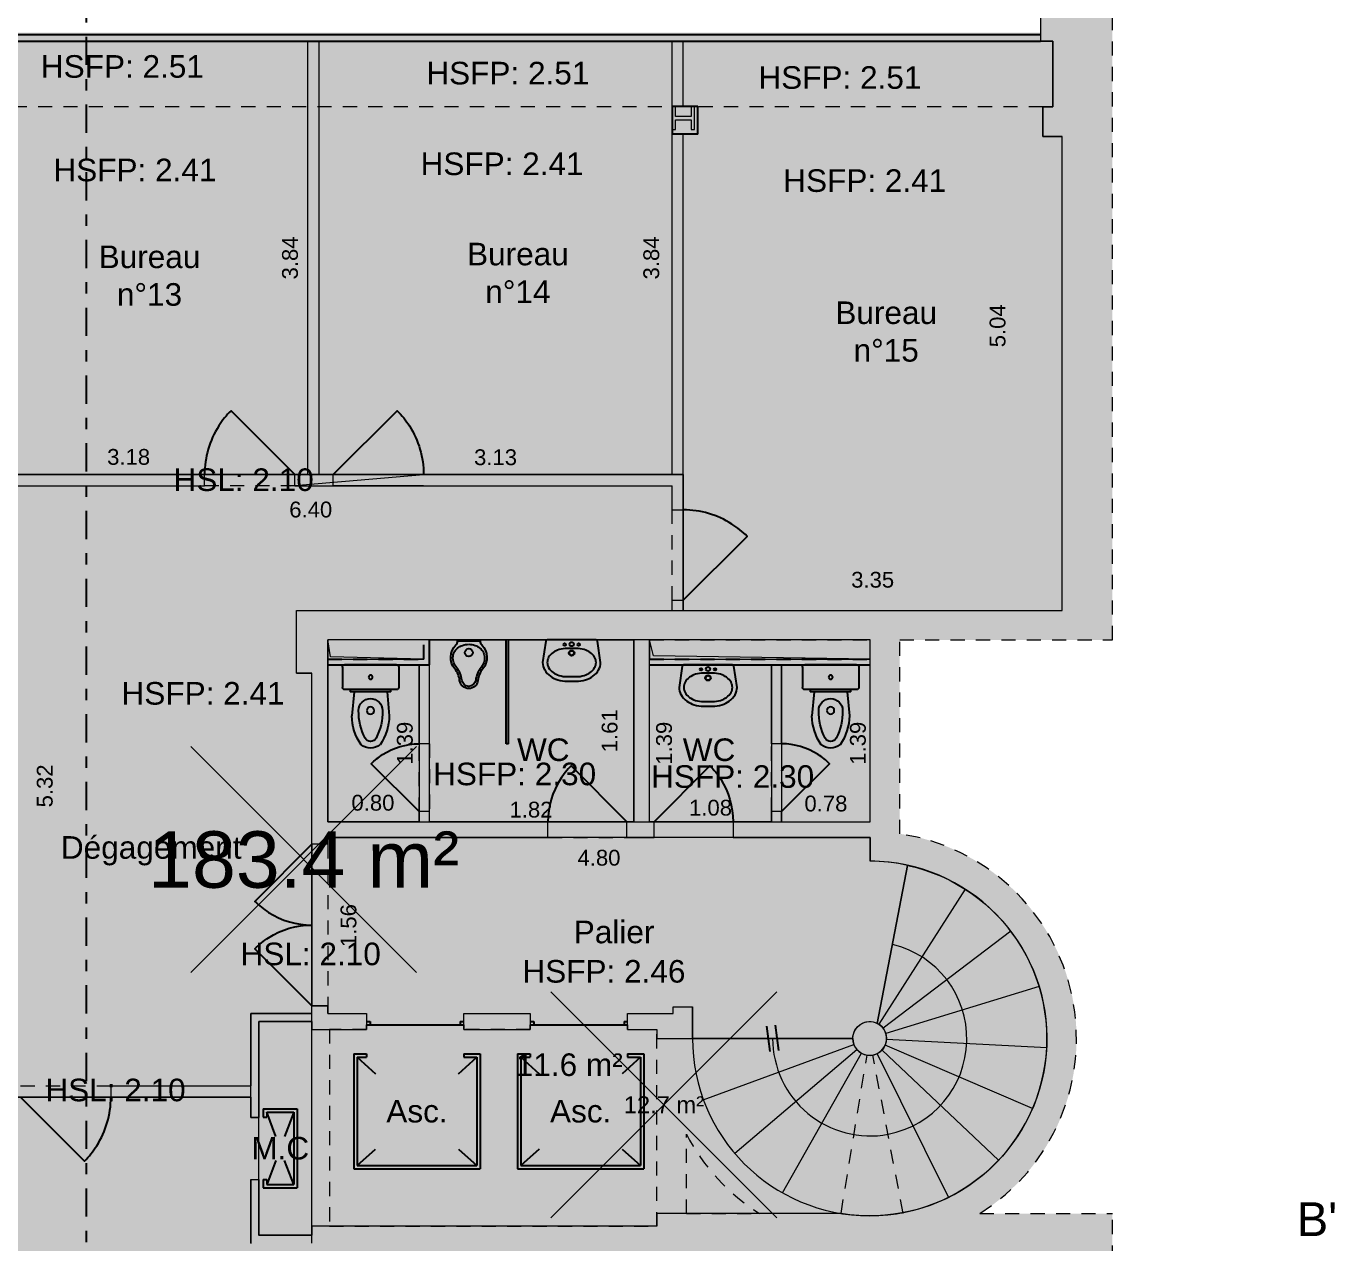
# Model space of a CAD drawing. Header units: metres. Extents: x 96 to 269, y -128 to -61.
# Drawn here: x 119.39 to 130.98, y -81.26 to -70.48 of the extents above; entities that cross this region are included whole.
import ezdxf
from ezdxf.enums import TextEntityAlignment as Align

# ---------------------------------------------------------------- set-up
doc = ezdxf.new("R2010")
doc.units = ezdxf.units.M
doc.header["$PDMODE"] = 3
doc.header["$PDSIZE"] = -2
for name, pattern in [('AXES', [2, 1.25, -0.25, 0.25, -0.25]), ('CACHE2', [0.1875, 0.125, -0.0625]), ('TIRETPT2', [0.5, 0.25, -0.125, 0, -0.125])]:
    doc.linetypes.add(name, pattern=pattern)
doc.layers.get('0').update_dxf_attribs({"color": 253, "linetype": 'CONTINUOUS'})
doc.layers.get('Defpoints').update_dxf_attribs({"color": 253, "linetype": 'CONTINUOUS'})
for name, color, linetype in [('GEX_BAT_cloison', 253, 'CONTINUOUS'), ('GEX_BAT_cloison_vitree', 253, 'CONTINUOUS'), ('GEX_BAT_coffrage', 253, 'CONTINUOUS'), ('GEX_BAT_escalier_rampe', 253, 'CONTINUOUS'), ('GEX_BAT_faux_plafond', 253, 'CACHE2'), ('GEX_BAT_fenetre', 253, 'CONTINUOUS'), ('GEX_BAT_gaine_tremie', 253, 'CONTINUOUS'), ('GEX_BAT_linteau_cloison', 253, 'CACHE2'), ('GEX_BAT_linteau_mur', 253, 'CACHE2'), ('GEX_BAT_mur', 253, 'CONTINUOUS'), ('GEX_BAT_tremie', 253, 'CONTINUOUS'), ('GEX_EDS_rdv_sanitaires', 253, 'CONTINUOUS'), ('GEX_EDS_sdp_1-SDP', 253, 'AXES'), ('GEX_EDS_sdp_2-tremie', 253, 'CONTINUOUS'), ('GEX_EDS_sdp__Ajout', 172, 'CONTINUOUS'), ('GEX_EDS_sdp__Modication', 92, 'CONTINUOUS'), ('GEX_EDS_sdp__Suppression', 10, 'CONTINUOUS'), ('GEX_EDS_SU_bureau', 253, 'CONTINUOUS'), ('GEX_EDS_SU_palier', 253, 'CONTINUOUS'), ('GEX_EDS_SU_sanitaires', 253, 'CONTINUOUS'), ('GEX_EQU_ascenseur', 253, 'CONTINUOUS'), ('GEX_EQU_sanitaire', 253, 'CONTINUOUS'), ('GEX_HAB_sanitaire', 253, 'CONTINUOUS'), ('GEX_MEP_mur_pochage', 253, 'CONTINUOUS'), ('GEX_MEP_ouvrant_porte', 253, 'CONTINUOUS'), ('GEX_MEP_trait_de_coupe', 253, 'TIRETPT2'), ('GEX_MEP_txt_cot_plani', 253, 'CONTINUOUS'), ('GEX_MEP_txt_design_commun', 253, 'CONTINUOUS'), ('GEX_MEP_txt_designation', 253, 'CONTINUOUS')]:
    doc.layers.add(name, color=color, linetype=linetype)
doc.styles.add('G100TXT-cote', font='swissl.ttf')
doc.styles.add('G100TXT-droit', font='swissl.ttf', dxfattribs={"height": 0.2})
doc.styles.add('G100TXT-italic', font='swissli.ttf')
doc.styles.add('SURF', font='swissl.ttf')
doc.dimstyles.new('G100COT-libre', dxfattribs={"dimtxt": 0.14, "dimasz": 0.18, "dimexe": 0.18, "dimexo": 0.2, "dimgap": 0.09, "dimtad": 0, "dimzin": 0, "dimdsep": 46, "dimtxsty": 'G100TXT-cote', "dimblk1": 'OBLIQUE', "dimblk2": 'OBLIQUE', "dimsah": 1, "dimcen": 0.09, "dimse1": 1, "dimse2": 1, "dimsd1": 1, "dimsd2": 1, "dimclrd": 252, "dimaunit": 2, "dimadec": 3, "dimazin": 0, "dimtfac": 1, "dimtix": 1, "dimtofl": 0, "dimtmove": 0, "dimatfit": 3, "dimldrblk": 'OBLIQUE', "dimfxl": 0.18, "dimtolj": 1, "dimtzin": 0, "dimarcsym": 0})

# ---------------------------------------------------------------- blocks, each defined once
blk = doc.blocks.new('Lav_anc_1v')
at = {"layer": 'GEX_HAB_sanitaire'}
for points in [[(0.267, -0.014, 0.371491), (0.251, 0), (-0.251, 0, 0.371491), (-0.267, -0.014), (-0.3, -0.234, 0.13052), (-0.28, -0.31, 0.001378), (-0.279, -0.311, 0.106642), (-0.22, -0.376, 0.083438), (-0.142, -0.414, 0.072173), (-0.048, -0.428), (0.048, -0.428, 0.072173), (0.142, -0.414, 0.083438), (0.22, -0.376, 0.106642), (0.279, -0.311, 0.131922), (0.3, -0.234)], [(0.129, -0.099, 0.072173), (0.048, -0.088), (-0.048, -0.088, 0.072173), (-0.129, -0.099, 0.083438), (-0.192, -0.13, 0.106642), (-0.238, -0.18, 0.131922), (-0.252, -0.234, 0.131922), (-0.238, -0.287, 0.106642), (-0.192, -0.337, 0.083438), (-0.129, -0.368, 0.072173), (-0.048, -0.38), (0.048, -0.38, 0.072173), (0.129, -0.368, 0.083439), (0.192, -0.337, 0.106641), (0.238, -0.287, 0.131922), (0.252, -0.234, 0.131922), (0.238, -0.18, 0.106642), (0.192, -0.13, 0.083438)], [(-0.085, -0.048, -1), (-0.059, -0.048, -1)], [(0.028, -0.136, -1), (-0.028, -0.136, -1)], [(0.024, -0.136, -1), (-0.024, -0.136, -1)], [(-0.022, -0.044, -1), (0.022, -0.044, -1)], [(0.059, -0.048, -1), (0.085, -0.048, -1)]]:
    blk.add_lwpolyline(points, format="xyb", close=True, dxfattribs=at)
blk = doc.blocks.new('WC_anc')
at = {"layer": 'GEX_HAB_sanitaire'}
for p, q in [((-0.23, 0), (0.23, 0)), ((-0.25, -0.02), (-0.25, -0.2)), ((0.25, -0.02), (0.25, -0.2)), ((-0.23, -0.22), (0.23, -0.22)), ((-0.18, -0.24), (-0.18, -0.22)), ((0.18, -0.22), (0.18, -0.24)), ((-0.18, -0.24), (0.18, -0.24)), ((-0.146, -0.24), (-0.166, -0.451)), ((0.146, -0.24), (0.166, -0.451))]:
    blk.add_line(p, q, dxfattribs=at)
for centre, radius in [((0, -0.11), 0.0181), ((0, -0.406), 0.0326)]:
    blk.add_circle(centre, radius, dxfattribs=at)
for centre, radius, start, end in [((-0.23, -0.02), 0.02, 90, 180), ((0.23, -0.02), 0.02, 0, 90), ((-0.23, -0.2), 0.02, 180, 270), ((0.23, -0.2), 0.02, 270, 0), ((0, -0.406), 0.106, 0, 180), ((0.298, -0.445), 0.464, 180.7835, 214.5961), ((0.41, -0.414), 0.516, 179.1272, 207.1953), ((-0.41, -0.414), 0.516, 332.8047, 0.8728), ((-0.298, -0.445), 0.464, 325.4039, 359.2165), ((0, -0.624), 0.0552, 207.1953, 332.8047), ((0.002, -0.605), 0.134, 230.3854, 269.1264), ((-0.002, -0.605), 0.134, 270.8736, 309.6146)]:
    blk.add_arc(centre, radius, start, end, dxfattribs=at)
blk = doc.blocks.new('*D9')
at = {"layer": 'Defpoints', "color": 0, "lineweight": 0}
for p in [(121.888, -74.3), (118.713, -74.455), (121.888, -74.455)]:
    blk.add_point(p, dxfattribs=at)
at = {"layer": 'GEX_MEP_txt_cot_plani', "color": 0, "insert": (120.3, -74.3), "char_height": 0.14, "attachment_point": 5, "style": 'G100TXT-cote'}
blk.add_mtext('\\A1;3.18', dxfattribs=at)
blk = doc.blocks.new('_OBLIQUE')
at = {"color": 0, "linetype": 'ByBlock'}
blk.add_line((-0.5, -0.5), (0.5, 0.5), dxfattribs=at)
blk = doc.blocks.new('*D10')
at = {"layer": 'Defpoints', "color": 0, "lineweight": 0}
for p in [(125.113, -74.303), (121.988, -74.455), (125.113, -74.455)]:
    blk.add_point(p, dxfattribs=at)
at = {"layer": 'GEX_MEP_txt_cot_plani', "color": 0, "insert": (123.55, -74.303), "char_height": 0.14, "attachment_point": 5, "style": 'G100TXT-cote'}
blk.add_mtext('\\A1;3.13', dxfattribs=at)
blk = doc.blocks.new('*D11')
at = {"layer": 'Defpoints', "color": 0, "lineweight": 0}
for p in [(124.93, -70.618), (125.113, -70.618), (125.113, -74.455)]:
    blk.add_point(p, dxfattribs=at)
at = {"layer": 'GEX_MEP_txt_cot_plani', "color": 0, "insert": (124.93, -72.537), "char_height": 0.14, "attachment_point": 5, "rotation": 90, "style": 'G100TXT-cote'}
blk.add_mtext('\\A1;3.84', dxfattribs=at)
blk = doc.blocks.new('*D12')
at = {"layer": 'Defpoints', "color": 0, "lineweight": 0}
for p in [(121.73, -70.618), (121.888, -70.618), (121.888, -74.455)]:
    blk.add_point(p, dxfattribs=at)
at = {"layer": 'GEX_MEP_txt_cot_plani', "color": 0, "insert": (121.73, -72.537), "char_height": 0.14, "attachment_point": 5, "rotation": 90, "style": 'G100TXT-cote'}
blk.add_mtext('\\A1;3.84', dxfattribs=at)
blk = doc.blocks.new('*D13')
at = {"layer": 'Defpoints', "color": 0, "lineweight": 0}
for p in [(128.568, -75.388), (125.213, -75.658), (128.568, -75.658)]:
    blk.add_point(p, dxfattribs=at)
at = {"layer": 'GEX_MEP_txt_cot_plani', "color": 0, "insert": (126.89, -75.388), "char_height": 0.14, "attachment_point": 5, "style": 'G100TXT-cote'}
blk.add_mtext('\\A1;3.35', dxfattribs=at)
blk = doc.blocks.new('*D14')
at = {"layer": 'Defpoints', "color": 0, "lineweight": 0}
for p in [(127.997, -70.618), (128.485, -70.618), (128.568, -75.658)]:
    blk.add_point(p, dxfattribs=at)
at = {"layer": 'GEX_MEP_txt_cot_plani', "color": 0, "insert": (127.997, -73.138), "char_height": 0.14, "attachment_point": 5, "rotation": 90, "style": 'G100TXT-cote'}
blk.add_mtext('\\A1;5.04', dxfattribs=at)
blk = doc.blocks.new('*D17')
at = {"layer": 'Defpoints', "color": 0, "lineweight": 0}
for p in [(118.713, -74.555), (125.113, -74.555), (125.113, -74.766)]:
    blk.add_point(p, dxfattribs=at)
at = {"layer": 'GEX_MEP_txt_cot_plani', "color": 0, "insert": (121.913, -74.766), "char_height": 0.14, "attachment_point": 5, "style": 'G100TXT-cote'}
blk.add_mtext('\\A1;6.40', dxfattribs=at)
blk = doc.blocks.new('*D18')
at = {"layer": 'Defpoints', "color": 0, "lineweight": 0}
for p in [(119.431, -74.555), (119.558, -74.555), (119.431, -79.87)]:
    blk.add_point(p, dxfattribs=at)
at = {"layer": 'GEX_MEP_txt_cot_plani', "color": 0, "insert": (119.558, -77.213), "char_height": 0.14, "attachment_point": 5, "rotation": 90, "style": 'G100TXT-cote'}
blk.add_mtext('\\A1;5.32', dxfattribs=at)
blk = doc.blocks.new('*D19')
at = {"layer": 'Defpoints', "color": 0, "lineweight": 0}
for p in [(122.864, -77.363), (122.064, -77.53), (122.864, -77.53)]:
    blk.add_point(p, dxfattribs=at)
at = {"layer": 'GEX_MEP_txt_cot_plani', "color": 0, "insert": (122.464, -77.363), "char_height": 0.14, "attachment_point": 5, "style": 'G100TXT-cote'}
blk.add_mtext('\\A1;0.80', dxfattribs=at)
blk = doc.blocks.new('*D20')
at = {"layer": 'Defpoints', "color": 0, "lineweight": 0}
for p in [(122.747, -76.14), (122.864, -76.14), (122.864, -77.53)]:
    blk.add_point(p, dxfattribs=at)
at = {"layer": 'GEX_MEP_txt_cot_plani', "color": 0, "insert": (122.747, -76.835), "char_height": 0.14, "attachment_point": 5, "rotation": 90, "style": 'G100TXT-cote'}
blk.add_mtext('\\A1;1.39', dxfattribs=at)
blk = doc.blocks.new('*D21')
at = {"layer": 'Defpoints', "color": 0, "lineweight": 0}
for p in [(124.774, -77.424), (122.954, -77.53), (124.774, -77.53)]:
    blk.add_point(p, dxfattribs=at)
at = {"layer": 'GEX_MEP_txt_cot_plani', "color": 0, "insert": (123.864, -77.424), "char_height": 0.14, "attachment_point": 5, "style": 'G100TXT-cote'}
blk.add_mtext('\\A1;1.82', dxfattribs=at)
blk = doc.blocks.new('*D22')
at = {"layer": 'Defpoints', "color": 0, "lineweight": 0}
for p in [(124.561, -75.92), (124.774, -75.92), (124.774, -77.53)]:
    blk.add_point(p, dxfattribs=at)
at = {"layer": 'GEX_MEP_txt_cot_plani', "color": 0, "insert": (124.561, -76.725), "char_height": 0.14, "attachment_point": 5, "rotation": 90, "style": 'G100TXT-cote'}
blk.add_mtext('\\A1;1.61', dxfattribs=at)
blk = doc.blocks.new('*D23')
at = {"layer": 'Defpoints', "color": 0, "lineweight": 0}
for p in [(125.994, -77.407), (124.914, -77.53), (125.994, -77.53)]:
    blk.add_point(p, dxfattribs=at)
at = {"layer": 'GEX_MEP_txt_cot_plani', "color": 0, "insert": (125.454, -77.407), "char_height": 0.14, "attachment_point": 5, "style": 'G100TXT-cote'}
blk.add_mtext('\\A1;1.08', dxfattribs=at)
blk = doc.blocks.new('*D24')
at = {"layer": 'Defpoints', "color": 0, "lineweight": 0}
for p in [(124.914, -76.14), (125.043, -76.14), (124.914, -77.53)]:
    blk.add_point(p, dxfattribs=at)
at = {"layer": 'GEX_MEP_txt_cot_plani', "color": 0, "insert": (125.043, -76.835), "char_height": 0.14, "attachment_point": 5, "rotation": 90, "style": 'G100TXT-cote'}
blk.add_mtext('\\A1;1.39', dxfattribs=at)
blk = doc.blocks.new('*D25')
at = {"layer": 'Defpoints', "color": 0, "lineweight": 0}
for p in [(126.868, -77.37), (126.084, -77.53), (126.868, -77.53)]:
    blk.add_point(p, dxfattribs=at)
at = {"layer": 'GEX_MEP_txt_cot_plani', "color": 0, "insert": (126.476, -77.37), "char_height": 0.14, "attachment_point": 5, "style": 'G100TXT-cote'}
blk.add_mtext('\\A1;0.78', dxfattribs=at)
blk = doc.blocks.new('*D26')
at = {"layer": 'Defpoints', "color": 0, "lineweight": 0}
for p in [(126.76, -76.14), (126.868, -76.14), (126.868, -77.53)]:
    blk.add_point(p, dxfattribs=at)
at = {"layer": 'GEX_MEP_txt_cot_plani', "color": 0, "insert": (126.76, -76.835), "char_height": 0.14, "attachment_point": 5, "rotation": 90, "style": 'G100TXT-cote'}
blk.add_mtext('\\A1;1.39', dxfattribs=at)
blk = doc.blocks.new('*D27')
at = {"layer": 'Defpoints', "color": 0, "lineweight": 0}
for p in [(122.064, -77.67), (126.868, -77.67), (126.868, -77.85)]:
    blk.add_point(p, dxfattribs=at)
at = {"layer": 'GEX_MEP_txt_cot_plani', "color": 0, "insert": (124.466, -77.85), "char_height": 0.14, "attachment_point": 5, "style": 'G100TXT-cote'}
blk.add_mtext('\\A1;4.80', dxfattribs=at)
blk = doc.blocks.new('*D28')
at = {"layer": 'Defpoints', "color": 0, "lineweight": 0}
for p in [(122.064, -77.67), (122.248, -77.67), (122.064, -79.23)]:
    blk.add_point(p, dxfattribs=at)
at = {"layer": 'GEX_MEP_txt_cot_plani', "color": 0, "insert": (122.248, -78.45), "char_height": 0.14, "attachment_point": 5, "rotation": 90, "style": 'G100TXT-cote'}
blk.add_mtext('\\A1;1.56', dxfattribs=at)
blk = doc.blocks.new('Urinoire')
at = {"layer": 'GEX_HAB_sanitaire'}
for points in [[(-0.1, 0), (0.1, 0, 0.196264), (0.114, -0.035, -0.381593), (0.124, -0.248, 0.141883), (0.081, -0.35, -0.887386), (-0.081, -0.35, 0.141883), (-0.124, -0.248, -0.381593), (-0.114, -0.035, 0.196264), (-0.1, 0)], [(0, -0.03, -0.083486), (0.055, -0.039, -0.09096), (0.099, -0.064, -0.104004), (0.13, -0.103, -0.115575), (0.14, -0.147, -0.172419), (0.109, -0.235, 0.141883), (0.061, -0.348, -0.887386), (-0.061, -0.348, 0.141883), (-0.109, -0.235, -0.172419), (-0.14, -0.147, -0.115575), (-0.13, -0.103, -0.104004), (-0.099, -0.064, -0.09096), (-0.055, -0.039, -0.083486), (0, -0.03)]]:
    blk.add_lwpolyline(points, format="xyb", close=True, dxfattribs=at)
blk.add_circle((0, -0.103), 0.0347, dxfattribs=at)

msp = doc.modelspace()

# ---------------------------------------------------------------- hatches: boundary and pattern name
at = {"layer": 'GEX_EDS_rdv_sanitaires', "lineweight": 0}
h = msp.add_hatch(color=256, dxfattribs=at)
h.dxf.hatch_style = 1
h.paths.add_polyline_path([(126.868, -75.92), (122.064, -75.92), (122.064, -77.53), (126.868, -77.53)])
at = {"layer": 'GEX_EDS_sdp_2-tremie', "lineweight": 0}
msp.add_hatch(color=256, dxfattribs=at).paths.add_polyline_path([(127.2, -77.917, -0.9735), (126.61, -81), (124.978, -81), (124.978, -81.113), (121.924, -81.113), (121.924, -81.193), (121.453, -81.193), (121.453, -79.3), (121.924, -79.3), (121.924, -79.37), (122.408, -79.37), (122.408, -79.33), (123.268, -79.33), (123.268, -79.37), (123.858, -79.37), (123.858, -79.33), (124.718, -79.33), (124.718, -79.37), (124.978, -79.37), (124.978, -79.45), (126.714, -79.45, 1.793496), (126.931, -79.316)])
at = {"layer": 'GEX_EDS_sdp__Ajout'}
h = msp.add_hatch(color=256, dxfattribs=at)
h.dxf.hatch_style = 1
h.paths.add_polyline_path([(115.463, -70.618), (115.463, -71.244), (115.603, -71.244), (115.603, -71.494), (115.433, -71.494), (115.433, -75.604), (115.608, -75.604), (115.608, -76.508), (115.608, -80.956), (115.67, -80.956), (115.67, -81.316), (115.43, -81.316), (115.43, -84.046), (115.608, -84.046), (115.608, -84.316), (115.43, -84.316), (115.43, -85.116), (128.478, -85.116), (128.48, -84.306), (128.38, -84.306), (128.38, -84.003), (128.56, -84.003), (128.56, -81.263), (126.869, -81.263), (126.864, -81.02, 0.998868), (126.868, -77.88), (126.868, -75.658), (128.568, -75.658), (128.568, -71.462), (128.398, -71.462), (128.398, -71.198), (128.485, -71.198), (128.485, -70.618)])
h = msp.add_hatch(color=256, dxfattribs=at)
h.dxf.hatch_style = 1
h.paths.add_polyline_path([(127.2, -77.917, -0.9735), (126.61, -81), (124.978, -81), (124.978, -81.113), (121.924, -81.113), (121.924, -81.193), (121.453, -81.193), (121.453, -79.3), (121.924, -79.3), (121.924, -79.37), (122.408, -79.37), (122.408, -79.33), (123.268, -79.33), (123.268, -79.37), (123.858, -79.37), (123.858, -79.33), (124.718, -79.33), (124.718, -79.37), (124.978, -79.37), (124.978, -79.45), (126.714, -79.45, 1.793496), (126.931, -79.316)])
at = {"layer": 'GEX_EDS_sdp__Suppression', "lineweight": 0}
h = msp.add_hatch(color=256, dxfattribs=at)
edge = h.paths.add_edge_path()
edge.add_line((115.463, -70.618), (115.463, -71.244))
edge.add_line((115.463, -71.244), (115.603, -71.244))
edge.add_line((115.603, -71.244), (115.603, -71.494))
edge.add_line((115.603, -71.494), (115.433, -71.494))
edge.add_line((115.433, -71.494), (115.433, -75.604))
edge.add_line((115.433, -75.604), (115.683, -75.604))
edge.add_line((115.683, -75.604), (115.683, -76.508))
edge.add_line((115.683, -76.508), (115.608, -76.508))
edge.add_line((115.608, -76.508), (115.608, -80.956))
edge.add_line((115.608, -80.956), (115.67, -80.956))
edge.add_line((115.67, -80.956), (115.67, -81.316))
edge.add_line((115.67, -81.316), (115.43, -81.316))
edge.add_line((115.43, -81.316), (115.43, -84.046))
edge.add_line((115.43, -84.046), (115.608, -84.046))
edge.add_line((115.608, -84.046), (115.608, -84.316))
edge.add_line((115.608, -84.316), (115.43, -84.316))
edge.add_line((115.43, -84.316), (115.43, -85.116))
edge.add_line((115.43, -85.116), (128.478, -85.116))
edge.add_line((128.478, -85.116), (128.48, -84.306))
edge.add_line((128.48, -84.306), (128.38, -84.306))
edge.add_line((128.38, -84.306), (128.38, -84.003))
edge.add_line((128.38, -84.003), (128.56, -84.003))
edge.add_line((128.56, -84.003), (128.56, -81.263))
edge.add_line((128.56, -81.263), (126.869, -81.263))
edge.add_line((126.869, -81.263), (126.864, -81.02))
edge.add_arc((126.864, -79.45), 1.57, 270, 449.8702)
edge.add_line((126.868, -77.88), (126.868, -75.658))
edge.add_line((126.868, -75.658), (128.568, -75.658))
edge.add_line((128.568, -75.658), (128.568, -71.462))
edge.add_line((128.568, -71.462), (128.398, -71.462))
edge.add_line((128.398, -71.462), (128.398, -71.198))
edge.add_line((128.398, -71.198), (128.485, -71.198))
edge.add_line((128.485, -71.198), (128.485, -70.618))
edge.add_line((128.485, -70.618), (115.463, -70.618))
at = {"layer": 'GEX_EDS_SU_bureau', "lineweight": 0}
h = msp.add_hatch(color=256, dxfattribs=at)
h.paths.add_polyline_path([(128.568, -71.462), (128.398, -71.462), (128.398, -71.198), (128.485, -71.198), (128.485, -70.618), (115.463, -70.618), (115.463, -71.244), (115.603, -71.244), (115.603, -71.494), (115.433, -71.494), (115.433, -75.604), (115.608, -75.604), (115.608, -76.508), (115.608, -80.956), (115.67, -80.956), (115.67, -81.316), (115.43, -81.316), (115.43, -84.046), (115.608, -84.046), (115.608, -84.316), (115.43, -84.316), (115.42, -85.116), (128.48, -85.116), (128.48, -84.306), (128.38, -84.306), (128.38, -84.003), (128.56, -84.003), (128.56, -81.263), (121.383, -81.263), (121.383, -80.7), (121.453, -80.7), (121.453, -80.15), (121.383, -80.15), (121.383, -79.97), (118.613, -79.97), (118.613, -74.455), (125.213, -74.455), (125.213, -75.658), (128.568, -75.658)])
h.paths.add_polyline_path([(118.873, -71.23), (118.613, -71.23), (118.613, -71.47), (118.873, -71.47)], flags=16)
h.paths.add_polyline_path([(125.343, -71.195), (125.113, -71.195), (125.113, -71.442), (125.343, -71.442)], flags=16)
h.paths.add_polyline_path([(125.325, -84.055), (125.295, -84.055), (125.295, -84.14), (125.155, -84.14), (125.155, -84.055), (125.125, -84.055), (125.125, -84.255), (125.155, -84.255), (125.155, -84.17), (125.295, -84.17), (125.295, -84.255), (125.325, -84.255)], flags=16)
h.paths.add_polyline_path([(118.83, -84.05), (118.8, -84.05), (118.8, -84.135), (118.66, -84.135), (118.66, -84.05), (118.63, -84.05), (118.63, -84.25), (118.66, -84.25), (118.66, -84.165), (118.8, -84.165), (118.8, -84.25), (118.83, -84.25)], flags=16)
msp.add_hatch(color=256, dxfattribs=at).paths.add_polyline_path([(121.788, -75.658), (125.213, -75.658), (125.213, -74.455), (118.613, -74.455), (118.613, -79.97), (121.383, -79.97), (121.383, -79.23), (121.924, -79.23), (121.924, -76.215), (121.788, -76.215)], flags=17)
at = {"layer": 'GEX_EDS_SU_palier', "lineweight": 0}
h = msp.add_hatch(color=256, dxfattribs=at)
edge = h.paths.add_edge_path()
edge.add_line((122.064, -77.67), (122.064, -77.73))
edge.add_line((122.064, -77.73), (121.924, -77.73))
edge.add_line((121.924, -77.73), (121.924, -79.16))
edge.add_line((121.924, -79.16), (122.064, -79.16))
edge.add_line((122.064, -79.16), (122.064, -79.23))
edge.add_line((122.064, -79.23), (122.408, -79.23))
edge.add_line((122.408, -79.23), (122.408, -79.3))
edge.add_line((122.408, -79.3), (122.438, -79.3))
edge.add_line((122.438, -79.3), (122.438, -79.33))
edge.add_line((122.438, -79.33), (123.238, -79.33))
edge.add_line((123.238, -79.33), (123.238, -79.3))
edge.add_line((123.238, -79.3), (123.268, -79.3))
edge.add_line((123.268, -79.3), (123.268, -79.23))
edge.add_line((123.268, -79.23), (123.858, -79.23))
edge.add_line((123.858, -79.23), (123.858, -79.3))
edge.add_line((123.858, -79.3), (123.888, -79.3))
edge.add_line((123.888, -79.3), (123.888, -79.33))
edge.add_line((123.888, -79.33), (124.688, -79.33))
edge.add_line((124.688, -79.33), (124.688, -79.3))
edge.add_line((124.688, -79.3), (124.718, -79.3))
edge.add_line((124.718, -79.3), (124.718, -79.23))
edge.add_line((124.718, -79.23), (125.124, -79.23))
edge.add_line((125.124, -79.23), (125.124, -79.17))
edge.add_line((125.124, -79.17), (125.294, -79.17))
edge.add_line((125.294, -79.17), (125.294, -79.45))
edge.add_line((125.294, -79.45), (126.714, -79.45))
edge.add_arc((126.864, -79.45), 0.15, 63.42, 180, ccw=False)
edge.add_line((126.931, -79.316), (127.2, -77.917))
edge.add_arc((126.864, -79.45), 1.57, 77.6262, 89.8702)
edge.add_line((126.868, -77.88), (126.868, -77.67))
edge.add_line((126.868, -77.67), (122.064, -77.67))
at = {"layer": 'GEX_EDS_SU_sanitaires', "lineweight": 0}
for points in [[(122.964, -75.92), (123.644, -75.92), (123.644, -76.84), (123.664, -76.84), (123.664, -75.92), (124.774, -75.92), (124.774, -77.53), (122.964, -77.53)], [(122.064, -76.14), (122.874, -76.14), (122.874, -77.53), (122.064, -77.53)], [(124.914, -76.14), (125.994, -76.14), (125.994, -77.53), (124.914, -77.53)], [(126.084, -77.53), (126.868, -77.53), (126.868, -76.14), (126.084, -76.14)]]:
    msp.add_hatch(color=256, dxfattribs=at).paths.add_polyline_path(points)
at = {"layer": 'GEX_MEP_mur_pochage', "lineweight": 0}
h = msp.add_hatch(color=256, dxfattribs=at)
h.dxf.hatch_style = 1
h.paths.add_polyline_path([(129.014, -70.253), (128.378, -70.253), (128.378, -70.618), (128.485, -70.618), (128.485, -71.198), (128.398, -71.198), (128.398, -71.462), (128.568, -71.462), (128.568, -75.658), (121.788, -75.658), (121.788, -76.215), (121.924, -76.215), (121.924, -77.73), (122.064, -77.73), (122.064, -77.67), (124.014, -77.67), (124.014, -77.53), (122.064, -77.53), (122.064, -75.92), (124.774, -75.92), (124.774, -77.53), (124.714, -77.53), (124.714, -77.67), (124.954, -77.67), (124.954, -77.53), (124.914, -77.53), (124.914, -75.92), (126.868, -75.92), (126.868, -77.53), (125.654, -77.53), (125.654, -77.67), (126.868, -77.67), (126.868, -77.88, -2.410352), (125.294, -79.45), (125.294, -79.17), (125.124, -79.17), (125.124, -79.23), (124.718, -79.23), (124.718, -79.37), (124.978, -79.37), (124.978, -81.113), (122.078, -81.113), (122.078, -79.37), (122.408, -79.37), (122.408, -79.23), (122.064, -79.23), (122.064, -79.16), (121.924, -79.16), (121.924, -81.263), (128.56, -81.263), (128.56, -84.003), (128.38, -84.003), (128.38, -84.306), (128.56, -84.306), (128.56, -85.116), (128.496, -85.116), (128.496, -85.182), (128.489, -85.232), (129.014, -85.232), (129.014, -81.001), (127.839, -81.001, 0.696912), (127.13, -77.637), (127.13, -75.92), (129.014, -75.92)])
h.paths.add_polyline_path([(125.24, -80.298, 0.132857), (125.889, -81.001), (125.24, -81.001)], flags=16)
h = msp.add_hatch(color=256, dxfattribs=at)
h.dxf.hatch_style = 1
h.paths.add_polyline_path([(125.313, -71.198), (125.283, -71.198), (125.283, -71.283), (125.143, -71.283), (125.143, -71.198), (125.113, -71.198), (125.113, -71.398), (125.143, -71.398), (125.143, -71.313), (125.283, -71.313), (125.283, -71.398), (125.313, -71.398)])
h.paths.add_polyline_path([(118.813, -71.258), (118.783, -71.258), (118.783, -71.343), (118.643, -71.343), (118.643, -71.258), (118.613, -71.258), (118.613, -71.458), (118.643, -71.458), (118.643, -71.373), (118.783, -71.373), (118.783, -71.458), (118.813, -71.458)])
h = msp.add_hatch(color=256, dxfattribs=at)
h.dxf.hatch_style = 1
h.paths.add_polyline_path([(123.858, -79.23), (123.268, -79.23), (123.268, -79.37), (123.858, -79.37)])
msp.add_hatch(color=256, dxfattribs=at).paths.add_polyline_path([(126.714, -79.45, 1), (127.014, -79.45, 1)])

# ---------------------------------------------------------------- linework, layer by layer
at = {"layer": 'GEX_BAT_cloison', "lineweight": 0}
for p, q in [((125.113, -71.195), (125.113, -70.618)), ((125.213, -71.195), (125.213, -70.618)), ((125.113, -74.455), (125.113, -71.442)), ((125.213, -74.768), (125.213, -71.442)), ((118.713, -74.455), (120.973, -74.455)), ((120.973, -74.555), (120.973, -74.455)), ((121.773, -74.555), (121.773, -74.455)), ((121.773, -74.455), (121.888, -74.455)), ((121.988, -74.455), (122.113, -74.455)), ((122.113, -74.555), (122.113, -74.455)), ((118.713, -74.555), (120.973, -74.555)), ((121.773, -74.555), (122.113, -74.555)), ((125.113, -74.768), (125.113, -74.555)), ((125.113, -74.768), (125.213, -74.768)), ((125.113, -75.658), (125.113, -75.568)), ((125.113, -75.568), (125.213, -75.568)), ((125.213, -75.658), (125.213, -75.568)), ((122.874, -76.84), (122.874, -76.14)), ((122.964, -76.84), (122.964, -76.14)), ((125.994, -76.84), (125.994, -76.14)), ((126.084, -76.84), (126.084, -76.14)), ((122.964, -76.84), (122.874, -76.84)), ((126.084, -76.84), (125.994, -76.84)), ((122.874, -77.53), (122.874, -77.44)), ((122.964, -77.44), (122.874, -77.44)), ((122.964, -77.53), (122.964, -77.44)), ((125.994, -77.53), (125.994, -77.44)), ((126.084, -77.44), (125.994, -77.44)), ((126.084, -77.53), (126.084, -77.44)), ((121.924, -79.23), (121.383, -79.23)), ((121.383, -79.23), (121.383, -79.87)), ((121.924, -79.3), (121.453, -79.3)), ((121.453, -79.3), (121.453, -80.15)), ((120.143, -79.87), (120.143, -79.97)), ((120.143, -79.87), (121.383, -79.87)), ((120.143, -79.97), (121.383, -79.97)), ((121.383, -79.97), (121.383, -80.15)), ((121.383, -80.15), (121.453, -80.15)), ((121.383, -80.7), (121.383, -81.265)), ((121.383, -80.7), (121.453, -80.7)), ((121.453, -80.7), (121.453, -81.195)), ((121.924, -81.195), (121.453, -81.195))]:
    msp.add_line(p, q, dxfattribs=at)
at = {"layer": 'GEX_BAT_cloison_vitree'}
for p, q in [((123.644, -76.84), (123.644, -75.92)), ((123.664, -76.84), (123.664, -75.92)), ((123.664, -76.84), (123.644, -76.84))]:
    msp.add_line(p, q, dxfattribs=at)
at = {"layer": 'GEX_BAT_coffrage'}
for p, q in [((125.343, -71.195), (125.113, -71.195)), ((125.113, -71.195), (125.113, -71.442)), ((125.343, -71.442), (125.343, -71.195)), ((125.343, -71.442), (125.113, -71.442))]:
    msp.add_line(p, q, dxfattribs=at)
at = {"layer": 'GEX_BAT_escalier_rampe', "lineweight": 0}
for p, q in [((127.2, -77.917), (126.931, -79.316)), ((127.709, -78.127), (126.945, -79.324)), ((128.113, -78.499), (126.983, -79.359)), ((128.365, -78.989), (127.007, -79.406)), ((126.714, -79.45), (125.294, -79.45)), ((125.39, -79.992), (126.723, -79.502)), ((128.306, -80.07), (127.002, -79.509)), ((128.432, -79.534), (127.014, -79.458)), ((125.668, -80.467), (126.75, -79.547)), ((126.092, -80.817), (126.79, -79.581)), ((127.562, -80.856), (126.931, -79.584)), ((128.004, -80.529), (126.973, -79.553))]:
    msp.add_line(p, q, dxfattribs=at)
at = {"layer": 'GEX_BAT_escalier_rampe'}
for p, q in [((125.951, -79.342), (125.98, -79.566)), ((126.028, -79.332), (126.057, -79.556))]:
    msp.add_line(p, q, dxfattribs=at)
at = {"layer": 'GEX_BAT_escalier_rampe', "linetype": 'CACHE2', "lineweight": 0}
for p, q in [((126.61, -81), (126.84, -79.598)), ((127.16, -81), (126.892, -79.597))]:
    msp.add_line(p, q, dxfattribs=at)
at = {"layer": 'GEX_BAT_escalier_rampe'}
for points in [[(127.262, -78.697, 0.121, 0, 0), (127.066, -78.616, 0, 0, 0)], [(126.814, -80.304, 0.121, 0, 0), (127.026, -80.298, 0, 0, 0)]]:
    msp.add_lwpolyline(points, format="xyseb", dxfattribs=at)
at = {"layer": 'GEX_BAT_escalier_rampe', "lineweight": 0}
for centre, radius, start, end in [((126.863, -79.453), 0.861, 280.9456, 76.3643), ((126.869, -79.448), 0.865, 180.1103, 280.5134)]:
    msp.add_arc(centre, radius, start, end, dxfattribs=at)
at = {"layer": 'GEX_BAT_faux_plafond', "lineweight": 0}
msp.add_lwpolyline([(128.398, -71.198), (115.463, -71.198)], dxfattribs=at)
at = {"layer": 'GEX_BAT_fenetre'}
for p, q in [((115.522, -70.558), (128.378, -70.558)), ((115.522, -70.618), (128.378, -70.618))]:
    msp.add_line(p, q, dxfattribs=at)
at = {"layer": 'GEX_BAT_gaine_tremie', "linetype": 'CACHE2'}
for p, q in [((122.914, -76.09), (122.914, -75.92)), ((122.064, -76.09), (122.914, -76.09)), ((124.914, -76.09), (126.868, -76.09))]:
    msp.add_line(p, q, dxfattribs=at)
at = {"layer": 'GEX_BAT_gaine_tremie'}
for p, q in [((122.964, -76.14), (122.964, -75.92)), ((122.064, -76.14), (122.964, -76.14)), ((124.914, -76.14), (126.868, -76.14))]:
    msp.add_line(p, q, dxfattribs=at)
at = {"layer": 'GEX_BAT_linteau_cloison', "lineweight": 0}
for p, q in [((120.973, -74.455), (121.773, -74.455)), ((121.773, -74.555), (120.973, -74.555)), ((125.113, -75.568), (125.113, -74.768)), ((125.213, -74.768), (125.213, -75.568)), ((122.874, -77.44), (122.874, -76.84)), ((122.964, -76.84), (122.964, -77.44)), ((125.994, -77.44), (125.994, -76.84)), ((126.084, -76.84), (126.084, -77.44)), ((119.343, -79.87), (120.143, -79.87)), ((120.143, -79.97), (119.343, -79.97))]:
    msp.add_line(p, q, dxfattribs=at)
at = {"layer": 'GEX_BAT_linteau_mur', "lineweight": 0}
for p, q in [((124.714, -77.53), (124.014, -77.53)), ((124.954, -77.53), (125.654, -77.53)), ((121.924, -79.16), (121.924, -77.73)), ((122.064, -77.73), (122.064, -79.16)), ((124.014, -77.67), (124.714, -77.67)), ((125.654, -77.67), (124.954, -77.67))]:
    msp.add_line(p, q, dxfattribs=at)
at = {"layer": 'GEX_BAT_mur', "lineweight": 0}
for p, q in [((128.378, -70.253), (128.378, -70.618)), ((128.378, -70.618), (128.485, -70.618)), ((128.485, -70.618), (128.485, -71.198)), ((125.113, -71.198), (125.113, -71.398)), ((125.143, -71.198), (125.113, -71.198)), ((125.143, -71.283), (125.143, -71.198)), ((125.283, -71.283), (125.143, -71.283)), ((125.313, -71.198), (125.283, -71.198)), ((125.283, -71.198), (125.283, -71.283)), ((125.313, -71.398), (125.313, -71.198)), ((128.398, -71.462), (128.398, -71.198)), ((128.485, -71.198), (128.398, -71.198)), ((128.398, -71.198), (128.398, -71.462)), ((125.113, -71.398), (125.143, -71.398)), ((125.143, -71.398), (125.143, -71.313)), ((125.143, -71.313), (125.283, -71.313)), ((125.283, -71.313), (125.283, -71.398)), ((125.283, -71.398), (125.313, -71.398)), ((128.398, -71.462), (128.568, -71.462)), ((128.568, -75.658), (128.568, -71.462)), ((121.788, -75.658), (128.568, -75.658)), ((121.788, -76.215), (121.788, -75.658)), ((124.774, -75.92), (122.064, -75.92)), ((122.064, -77.53), (122.064, -75.92)), ((124.774, -77.53), (124.774, -75.92)), ((124.914, -77.53), (124.914, -75.92)), ((126.868, -77.53), (126.868, -75.92)), ((121.788, -76.215), (121.924, -76.215)), ((121.924, -77.73), (121.924, -76.215)), ((122.064, -77.53), (124.014, -77.53)), ((124.014, -77.67), (124.014, -77.53)), ((124.714, -77.67), (124.714, -77.53)), ((124.714, -77.53), (124.774, -77.53)), ((124.914, -77.53), (124.954, -77.53)), ((124.954, -77.67), (124.954, -77.53)), ((125.654, -77.53), (126.868, -77.53)), ((125.654, -77.53), (125.654, -77.67)), ((122.064, -77.73), (121.924, -77.73)), ((122.064, -77.67), (124.014, -77.67)), ((122.064, -77.73), (122.064, -77.67)), ((124.714, -77.67), (124.954, -77.67)), ((125.654, -77.67), (126.868, -77.67)), ((126.868, -77.67), (126.868, -77.88)), ((121.924, -81.263), (121.924, -79.16)), ((122.064, -79.16), (121.924, -79.16)), ((122.064, -79.23), (122.064, -79.16)), ((122.064, -79.23), (122.408, -79.23)), ((122.408, -79.23), (122.408, -79.37)), ((123.268, -79.37), (123.268, -79.23)), ((123.268, -79.23), (123.858, -79.23)), ((123.858, -79.23), (123.858, -79.37)), ((124.718, -79.37), (124.718, -79.23)), ((124.718, -79.23), (125.124, -79.23)), ((125.124, -79.23), (125.124, -79.17)), ((125.124, -79.17), (125.294, -79.17)), ((125.294, -79.45), (125.294, -79.17))]:
    msp.add_line(p, q, dxfattribs=at)
at = {"layer": 'GEX_BAT_mur', "linetype": 'CACHE2', "lineweight": 0}
for p, q in [((129.014, -75.92), (129.014, -70.253)), ((124.914, -75.92), (126.868, -75.92)), ((127.13, -75.92), (129.014, -75.92)), ((127.13, -77.637), (127.13, -75.92)), ((122.408, -79.37), (122.078, -79.37)), ((122.078, -79.37), (122.078, -81.113)), ((123.858, -79.37), (123.268, -79.37)), ((124.718, -79.37), (124.978, -79.37)), ((124.978, -81.113), (124.978, -79.37)), ((125.24, -81.001), (125.24, -80.298)), ((125.24, -81.001), (125.889, -81.001)), ((127.839, -81.001), (129.014, -81.001)), ((129.014, -85.232), (129.014, -81.001)), ((122.078, -81.113), (124.978, -81.113))]:
    msp.add_line(p, q, dxfattribs=at)
at = {"layer": 'GEX_BAT_mur', "lineweight": 0}
msp.add_circle((126.864, -79.45), 0.15, dxfattribs=at)
at = {"layer": 'GEX_BAT_mur', "linetype": 'CACHE2', "lineweight": 0}
for start, end in [(302.1681, 81.6606), (207.5606, 237.8319)]:
    msp.add_arc((126.864, -79.45), 1.832, start, end, dxfattribs=at)
at = {"layer": 'GEX_BAT_mur', "lineweight": 0}
msp.add_arc((126.864, -79.45), 1.57, 180, 89.8702, dxfattribs=at)
at = {"layer": 'GEX_BAT_tremie', "lineweight": 0, "flags": 128}
for points in [[(122.064, -75.92), (122.064, -76.09), (122.914, -76.09), (122.088, -76.069)], [(124.914, -75.92), (124.914, -76.09), (126.868, -76.09), (124.948, -76.06)]]:
    msp.add_lwpolyline(points, close=True, dxfattribs=at)
at = {"layer": 'GEX_EDS_rdv_sanitaires', "lineweight": 0}
msp.add_lwpolyline([(126.868, -75.92), (122.064, -75.92), (122.064, -77.53), (126.868, -77.53)], close=True, dxfattribs=at)
at = {"layer": 'GEX_EDS_sdp_1-SDP', "lineweight": 0, "const_width": 0.15, "flags": 128}
msp.add_lwpolyline([(115.463, -70.618), (115.463, -71.244), (115.603, -71.244), (115.603, -71.494), (115.433, -71.494), (115.433, -75.604), (115.608, -75.604), (115.608, -76.508), (115.608, -76.508), (115.608, -80.956), (115.67, -80.956), (115.67, -81.316), (115.43, -81.316), (115.43, -84.046), (115.608, -84.046), (115.608, -84.316), (115.43, -84.316), (115.43, -85.116), (128.478, -85.116), (128.48, -84.306), (128.38, -84.306), (128.38, -84.003), (128.56, -84.003), (128.56, -81.263), (126.869, -81.263), (126.864, -81.02, 0.998868), (126.868, -77.88), (126.868, -75.658), (128.568, -75.658), (128.568, -71.462), (128.398, -71.462), (128.398, -71.198), (128.485, -71.198), (128.485, -70.618)], format="xyb", close=True, dxfattribs=at)
at = {"layer": 'GEX_EDS_sdp_2-tremie', "lineweight": 0, "flags": 128}
msp.add_lwpolyline([(127.2, -77.917, -0.9735), (126.61, -81), (124.978, -81), (124.978, -81.113), (121.924, -81.113), (121.924, -81.193), (121.453, -81.193), (121.453, -79.3), (121.924, -79.3), (121.924, -79.37), (122.408, -79.37), (122.408, -79.33), (123.268, -79.33), (123.268, -79.37), (123.858, -79.37), (123.858, -79.33), (124.718, -79.33), (124.718, -79.37), (124.978, -79.37), (124.978, -79.45), (126.714, -79.45, 1.793496), (126.931, -79.316)], format="xyb", close=True, dxfattribs=at)
at = {"layer": 'GEX_EDS_sdp__Ajout', "lineweight": 0}
for p in [(121.851, -77.865), (125.041, -80.037), (125.041, -80.037)]:
    msp.add_point(p, dxfattribs=at)
at = {"layer": 'GEX_EDS_sdp__Modication', "lineweight": 0}
for p, q in [((121.736, -74.555), (122.913, -74.455)), ((121.736, -74.455), (125.113, -74.455)), ((121.909, -74.555), (125.113, -74.555))]:
    msp.add_line(p, q, dxfattribs=at)
at = {"layer": 'GEX_EDS_sdp__Suppression', "lineweight": 0}
for p, q in [((121.888, -74.455), (121.888, -70.618)), ((121.988, -74.455), (121.988, -70.618)), ((122.113, -74.455), (122.913, -74.455)), ((122.913, -74.555), (122.113, -74.555))]:
    msp.add_line(p, q, dxfattribs=at)
at = {"layer": 'GEX_EDS_sdp__Suppression'}
msp.add_lwpolyline([(122.113, -74.455), (122.678, -73.89, -0.054328), (122.787, -74.025, -0.143039), (122.913, -74.455, -0.143039)], format="xyb", dxfattribs=at)
at = {"layer": 'GEX_EDS_SU_bureau', "lineweight": 0, "flags": 128}
for points in [[(118.613, -74.455), (125.213, -74.455), (125.213, -75.658), (128.568, -75.658), (128.568, -71.462), (128.398, -71.462), (128.398, -71.198), (128.485, -71.198), (128.485, -70.618), (115.463, -70.618)], [(121.383, -81.263), (121.383, -80.7), (121.453, -80.7), (121.453, -80.15), (121.383, -80.15), (121.383, -79.97), (118.613, -79.97)]]:
    msp.add_lwpolyline(points, dxfattribs=at)
at = {"layer": 'GEX_EDS_SU_bureau', "lineweight": 0}
msp.add_lwpolyline([(125.343, -71.195), (125.113, -71.195), (125.113, -71.442), (125.343, -71.442)], close=True, dxfattribs=at)
at = {"layer": 'GEX_EDS_SU_bureau', "lineweight": 0, "flags": 128}
msp.add_lwpolyline([(121.788, -75.658), (125.213, -75.658), (125.213, -74.455), (118.613, -74.455), (118.613, -79.97), (121.383, -79.97), (121.383, -79.23), (121.924, -79.23), (121.924, -76.215), (121.788, -76.215)], close=True, dxfattribs=at)
at = {"layer": 'GEX_EDS_SU_palier', "lineweight": 0, "flags": 128}
msp.add_lwpolyline([(122.064, -77.67), (122.064, -77.73), (121.924, -77.73), (121.924, -79.16), (122.064, -79.16), (122.064, -79.23), (122.408, -79.23), (122.408, -79.3), (122.438, -79.3), (122.438, -79.33), (123.238, -79.33), (123.238, -79.3), (123.268, -79.3), (123.268, -79.23), (123.858, -79.23), (123.858, -79.3), (123.888, -79.3), (123.888, -79.33), (124.688, -79.33), (124.688, -79.3), (124.718, -79.3), (124.718, -79.23), (125.124, -79.23), (125.124, -79.17), (125.294, -79.17), (125.294, -79.45), (126.714, -79.45, -0.557622), (126.931, -79.316), (127.2, -77.917, 0.053476), (126.868, -77.88), (126.868, -77.67)], format="xyb", close=True, dxfattribs=at)
at = {"layer": 'GEX_EDS_SU_sanitaires', "lineweight": 0, "flags": 128}
msp.add_lwpolyline([(122.964, -75.92), (123.644, -75.92), (123.644, -76.84), (123.664, -76.84), (123.664, -75.92), (124.774, -75.92), (124.774, -77.53), (122.964, -77.53)], close=True, dxfattribs=at)
at = {"layer": 'GEX_EDS_SU_sanitaires', "lineweight": 0}
for points in [[(122.064, -76.14), (122.874, -76.14), (122.874, -77.53), (122.064, -77.53)], [(124.914, -76.14), (125.994, -76.14), (125.994, -77.53), (124.914, -77.53)], [(126.084, -77.53), (126.868, -77.53), (126.868, -76.14), (126.084, -76.14)]]:
    msp.add_lwpolyline(points, close=True, dxfattribs=at)
at = {"layer": 'GEX_EQU_ascenseur'}
for p, q in [((122.408, -79.3), (122.438, -79.3)), ((122.408, -79.33), (123.268, -79.33)), ((122.438, -79.3), (122.438, -79.33)), ((123.238, -79.3), (123.238, -79.33)), ((123.238, -79.3), (123.268, -79.3)), ((123.858, -79.3), (123.888, -79.3)), ((123.858, -79.33), (124.718, -79.33)), ((123.888, -79.3), (123.888, -79.33)), ((124.688, -79.3), (124.688, -79.33)), ((124.688, -79.3), (124.718, -79.3)), ((122.294, -79.585), (122.408, -79.585)), ((122.294, -79.585), (122.294, -80.605)), ((122.324, -79.615), (122.408, -79.615)), ((122.324, -79.615), (122.324, -80.575)), ((122.324, -79.615), (122.486, -79.762)), ((122.408, -79.585), (122.408, -79.615)), ((123.222, -79.762), (123.384, -79.615)), ((123.268, -79.585), (123.414, -79.585)), ((123.268, -79.585), (123.268, -79.615)), ((123.268, -79.615), (123.384, -79.615)), ((123.384, -79.615), (123.384, -80.575)), ((123.414, -79.585), (123.414, -80.605)), ((123.744, -79.585), (123.858, -79.585)), ((123.744, -79.585), (123.744, -80.605)), ((123.774, -79.615), (123.858, -79.615)), ((123.774, -79.615), (123.774, -80.575)), ((123.774, -79.615), (123.936, -79.762)), ((123.858, -79.585), (123.858, -79.615)), ((124.834, -79.615), (124.672, -79.762)), ((124.718, -79.585), (124.864, -79.585)), ((124.718, -79.585), (124.718, -79.615)), ((124.718, -79.615), (124.834, -79.615)), ((124.834, -79.615), (124.834, -80.575)), ((124.864, -79.585), (124.864, -80.605)), ((121.493, -80.073), (121.493, -80.148)), ((121.493, -80.073), (121.793, -80.073)), ((121.793, -80.073), (121.793, -80.773)), ((121.493, -80.148), (121.523, -80.148)), ((121.523, -80.103), (121.523, -80.148)), ((121.523, -80.103), (121.763, -80.103)), ((121.603, -80.317), (121.523, -80.103)), ((121.763, -80.103), (121.682, -80.317)), ((121.763, -80.103), (121.763, -80.743)), ((122.324, -80.575), (122.486, -80.429)), ((123.222, -80.429), (123.384, -80.575)), ((123.936, -80.429), (123.774, -80.575)), ((124.672, -80.429), (124.834, -80.575)), ((121.603, -80.53), (121.523, -80.743)), ((121.763, -80.743), (121.682, -80.53)), ((122.294, -80.605), (123.414, -80.605)), ((122.324, -80.575), (123.384, -80.575)), ((123.744, -80.605), (124.864, -80.605)), ((123.774, -80.575), (124.834, -80.575)), ((121.493, -80.698), (121.493, -80.773)), ((121.493, -80.698), (121.523, -80.698)), ((121.493, -80.773), (121.793, -80.773)), ((121.523, -80.698), (121.523, -80.743)), ((121.523, -80.743), (121.763, -80.743))]:
    msp.add_line(p, q, dxfattribs=at)
at = {"layer": 'GEX_MEP_ouvrant_porte'}
for points in [[(121.773, -74.455), (121.207, -73.89, 0.054328), (121.098, -74.025, 0.143039), (120.973, -74.455, 0.143039)], [(125.213, -75.568), (125.778, -75.003, 0.054328), (125.643, -74.894, 0.143039), (125.213, -74.768, 0.143039)], [(122.874, -77.44), (122.448, -77.017, -0.054328), (122.55, -76.936, -0.143039), (122.872, -76.84, -0.143039)], [(126.084, -77.44), (126.508, -77.016, 0.054328), (126.407, -76.935, 0.143039), (126.084, -76.84, 0.143039)], [(124.714, -77.53), (124.219, -77.035, 0.054328), (124.124, -77.154, 0.143039), (124.014, -77.53, 0.143039)], [(124.954, -77.53), (125.449, -77.035, -0.054328), (125.544, -77.154, -0.143039), (125.654, -77.53, -0.143039)], [(121.924, -77.73), (121.418, -78.236, 0.054328), (121.539, -78.333, 0.143039), (121.924, -78.445, 0.143039)], [(121.924, -79.16), (121.418, -78.655, -0.054328), (121.539, -78.558, -0.143039), (121.924, -78.445, -0.143039)], [(119.343, -79.97), (119.908, -80.536, 0.054328), (120.017, -80.401, 0.143039), (120.143, -79.97, 0.143039)]]:
    msp.add_lwpolyline(points, format="xyb", dxfattribs=at)
at = {"layer": 'GEX_MEP_trait_de_coupe'}
msp.add_line((119.925, -68.178), (119.925, -89.147), dxfattribs=at)

# ---------------------------------------------------------------- block references
at = {"layer": 'GEX_EQU_sanitaire'}
for p, xscale, yscale, zscale in [((124.224, -75.92), 0.8562259894470322, 0.8562259894470322, 0.8562259894470322), ((125.432, -76.14), 0.8562259894470323, 0.8562259894470323, 0.8562259894470323)]:
    msp.add_blockref('Lav_anc_1v', p, dxfattribs=dict(at, xscale=xscale, yscale=yscale, zscale=zscale))
msp.add_blockref('Urinoire', (123.313, -75.929), dxfattribs=at)
at = {"layer": 'GEX_EQU_sanitaire', "xscale": -1}
for p in [(122.443, -76.14), (126.518, -76.14)]:
    msp.add_blockref('WC_anc', p, dxfattribs=at)

# ---------------------------------------------------------------- texts
at = {"layer": 'GEX_EDS_sdp__Ajout', "style": 'SURF'}
for s, height, p in [('183.4 m²', 0.5, (121.851, -77.865)), ('12.7 m²', 0.15, (125.041, -80.037)), ('12.7 m²', 0.15, (125.041, -80.037))]:
    msp.add_text(s, height=height, dxfattribs=at).set_placement(p, align=Align.MIDDLE_CENTER)
at = {"layer": 'GEX_EDS_sdp__Modication', "style": 'G100TXT-italic'}
for s, p in [('HSFP: 2.51', (120.967, -70.841)), ('HSFP: 2.51', (124.381, -70.9)), ('HSFP: 2.51', (127.322, -70.939)), ('HSFP: 2.41', (124.33, -71.703)), ('HSFP: 2.41', (121.078, -71.758)), ('HSFP: 2.41', (127.542, -71.852)), ('HSL: 2.10', (121.94, -74.501)), ('HSFP: 2.41', (121.681, -76.393)), ('HSFP: 2.30', (124.441, -77.107)), ('HSFP: 2.30', (126.372, -77.13)), ('HSL: 2.10', (122.534, -78.701)), ('HSFP: 2.46', (125.232, -78.855)), ('HSL: 2.10', (120.805, -79.906))]:
    msp.add_text(s, height=0.2, dxfattribs=at).set_placement(p, align=Align.MIDDLE_RIGHT)
at = {"layer": 'GEX_EDS_sdp__Modication', "lineweight": 0, "style": 'SURF'}
msp.add_text('11.6 m²', height=0.2, dxfattribs=at).set_placement((124.203, -79.682), align=Align.MIDDLE_CENTER)
at = {"layer": 'GEX_MEP_trait_de_coupe', "linetype": 'Continuous', "lineweight": 0, "insert": (130.825, -81.05), "char_height": 0.3, "attachment_point": 5, "line_spacing_factor": 1.186636, "style": 'G100TXT-droit'}
msp.add_mtext("B'", dxfattribs=at)
at = {"layer": 'GEX_MEP_txt_design_commun', "char_height": 0.2, "width": 1.022, "attachment_point": 5, "style": 'G100TXT-droit'}
for s, insert in [('Asc.', (122.854, -80.095)), ('Asc.', (124.304, -80.095)), ('M.C', (121.643, -80.423))]:
    msp.add_mtext(s, dxfattribs=dict(at, insert=insert))
at = {"layer": 'GEX_MEP_txt_designation', "char_height": 0.2, "width": 0.82014, "attachment_point": 5, "style": 'G100TXT-droit'}
for s, insert in [('Bureau n°13', (120.485, -72.695)), ('Bureau n°14', (123.748, -72.669)), ('Bureau n°15', (127.01, -73.19)), ('WC', (123.973, -76.894)), ('WC', (125.441, -76.894)), ('Dégagement', (120.5, -77.788)), ('Palier', (124.6, -78.508))]:
    msp.add_mtext(s, dxfattribs=dict(at, insert=insert))

# ---------------------------------------------------------------- dimensions: what is measured, and where the dimension line sits
at = {"layer": 'GEX_MEP_txt_cot_plani'}
for base, p1, p2, picture, middle in [((121.73, -70.618), (121.888, -74.455), (121.888, -70.618), '*D12', (121.73, -72.537)), ((124.93, -70.618), (125.113, -74.455), (125.113, -70.618), '*D11', (124.93, -72.537)), ((127.997, -70.618), (128.568, -75.658), (128.485, -70.618), '*D14', (127.997, -73.138)), ((119.558293922, -74.555406499), (119.430739415, -79.870406499), (119.430739415, -74.555406499), '*D18', (119.558293922, -77.212906499)), ((124.561, -75.92), (124.774, -77.53), (124.774, -75.92), '*D22', (124.561, -76.725)), ((122.747, -76.14), (122.864, -77.53), (122.864, -76.14), '*D20', (122.747, -76.835)), ((125.043, -76.14), (124.914, -77.53), (124.914, -76.14), '*D24', (125.043, -76.835)), ((126.76, -76.14), (126.868, -77.53), (126.868, -76.14), '*D26', (126.76, -76.835)), ((122.248, -77.67), (122.064, -79.23), (122.064, -77.67), '*D28', (122.248, -78.45))]:
    dim = msp.add_linear_dim(base=base, p1=p1, p2=p2, angle=90, dimstyle='G100COT-libre', dxfattribs=at)
    dim.commit()
    dim.dimension.update_dxf_attribs({"geometry": picture, "text_midpoint": middle})
for base, p1, p2, picture, middle in [((121.88753, -74.29958), (118.71252, -74.45541), (121.88753, -74.45541), '*D9', (120.30002, -74.29958)), ((125.112529195, -74.302630496), (121.987529195, -74.455406499), (125.112529195, -74.455406499), '*D10', (123.550029195, -74.302630496)), ((125.113, -74.766), (118.713, -74.555), (125.113, -74.555), '*D17', (121.913, -74.766)), ((128.56752, -75.38848), (125.21253, -75.65823), (128.56752, -75.65823), '*D13', (126.89002, -75.38848)), ((122.864, -77.363), (122.064, -77.53), (122.864, -77.53), '*D19', (122.464, -77.363)), ((126.868, -77.37), (126.084, -77.53), (126.868, -77.53), '*D25', (126.476, -77.37)), ((124.774, -77.424), (122.954, -77.53), (124.774, -77.53), '*D21', (123.864, -77.424)), ((125.994, -77.407), (124.914, -77.53), (125.994, -77.53), '*D23', (125.454, -77.407)), ((126.868, -77.85), (122.064, -77.67), (126.868, -77.67), '*D27', (124.466, -77.85))]:
    dim = msp.add_linear_dim(base=base, p1=p1, p2=p2, dimstyle='G100COT-libre', dxfattribs=at)
    dim.commit()
    dim.dimension.update_dxf_attribs({"geometry": picture, "text_midpoint": middle})

doc.saveas('drawing.dxf')
